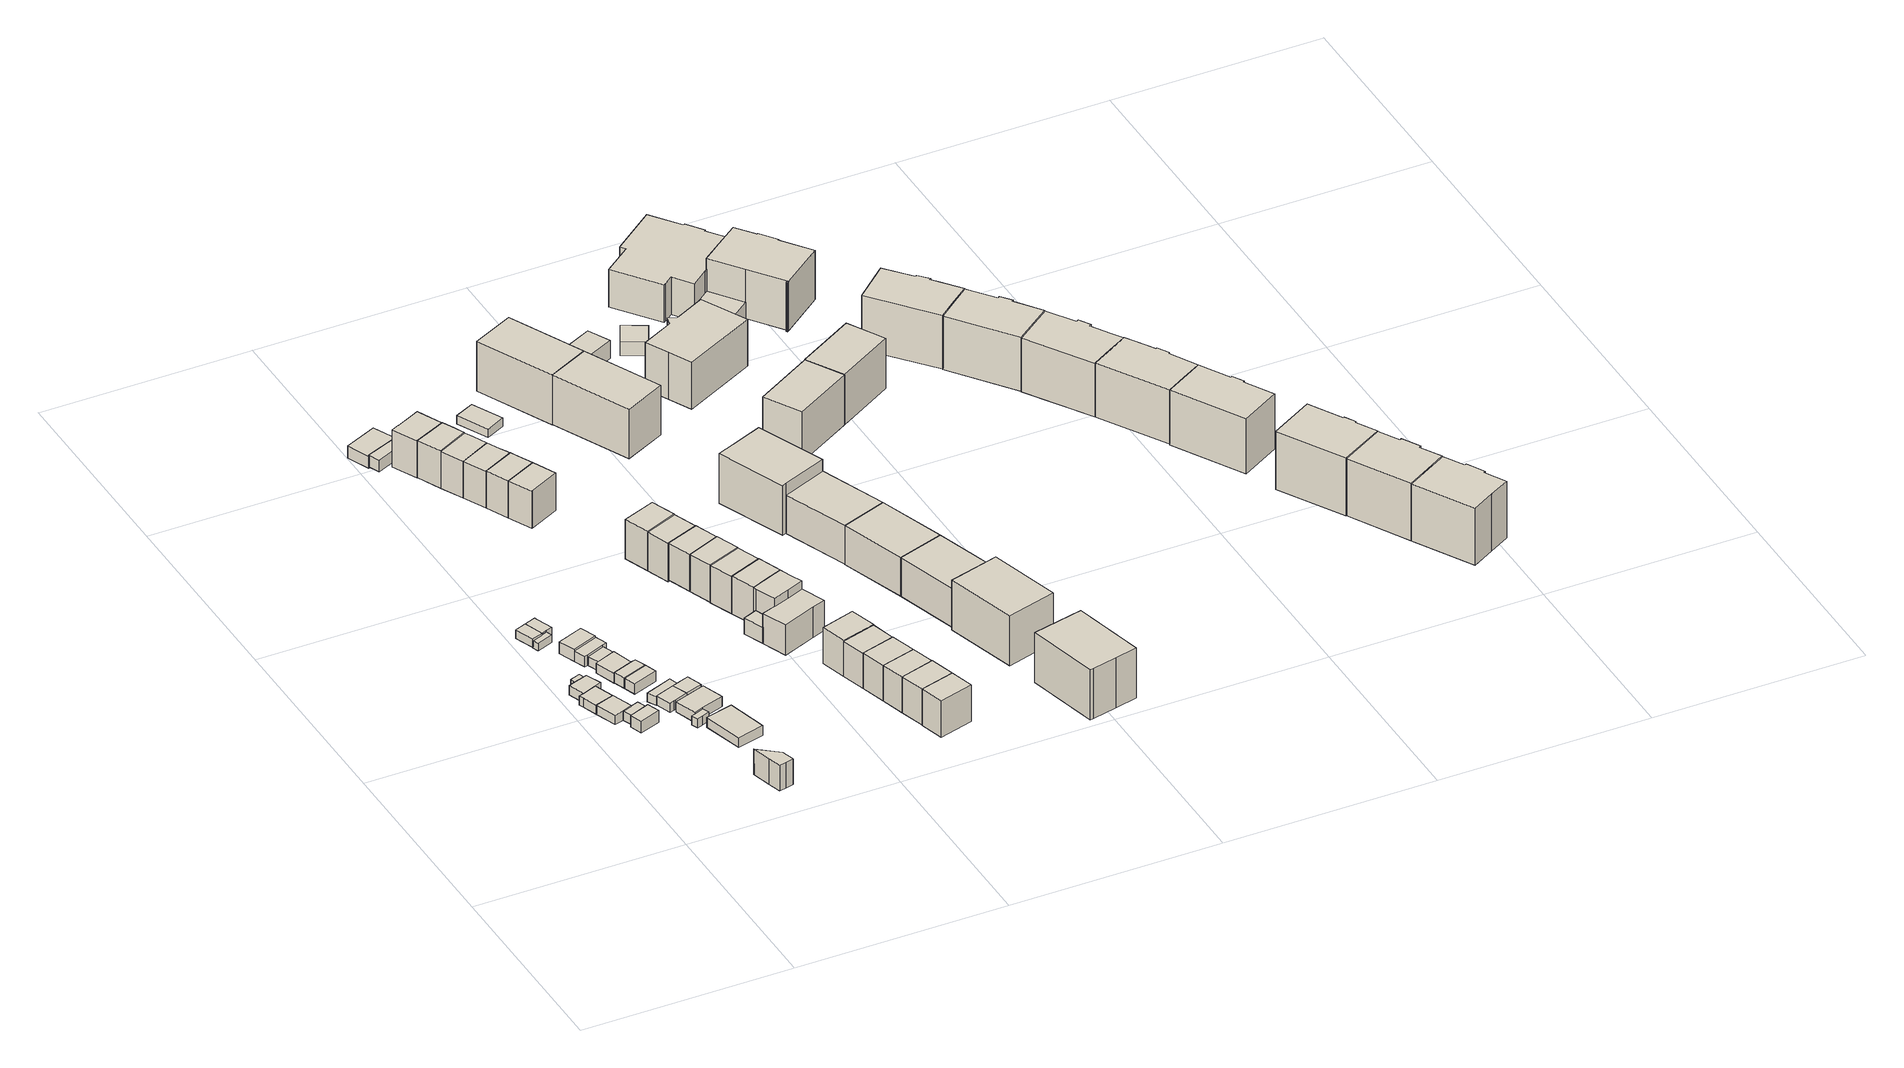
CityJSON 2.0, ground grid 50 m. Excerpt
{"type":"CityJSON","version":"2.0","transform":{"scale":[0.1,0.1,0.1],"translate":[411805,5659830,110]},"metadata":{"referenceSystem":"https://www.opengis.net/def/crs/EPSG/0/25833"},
"CityObjects":{
"building1":{"type":"Building","attributes":{"Gemeindeschluessel":14612000,"Dachtyp_tdc":"tdcPolyFlatRoof","Dachneigung":0,"QualitaetDacherkennung":79,"Geometrietyp2DReferenz":"3000","measuredHeight":2.3,"function":"31001_9998","roofType":"1000"},"geometry":[{"type":"Solid","lod":"1","boundaries":[[[[0,1,2,3,4,5]],[[6,7,8,9,10,11]],[[5,7,6,0]],[[4,8,7,5]],[[3,9,8,4]],[[2,10,9,3]],[[1,11,10,2]],[[0,6,11,1]]]]}]},
"building2":{"type":"Building","attributes":{"Dachtyp_tdc":"tdcPolyFlatRoof","Gemeindeschluessel":14612000,"Dachneigung":3.24,"QualitaetDacherkennung":81,"Geometrietyp2DReferenz":"3000","measuredHeight":2.51,"function":"31001_9998","roofType":"2100"},"geometry":[{"type":"Solid","lod":"1","boundaries":[[[[12,13,14,15,16]],[[17,11,10,18,19]],[[16,11,17,12]],[[15,10,11,16]],[[14,18,10,15]],[[13,19,18,14]],[[12,17,19,13]]]]}]},
"building3":{"type":"Building","attributes":{"Dachtyp_tdc":"tdcPolyFlatRoof","Gemeindeschluessel":14612000,"Dachneigung":0,"QualitaetDacherkennung":82,"Geometrietyp2DReferenz":"3000","measuredHeight":2.42,"function":"31001_9998","roofType":"1000"},"geometry":[{"type":"Solid","lod":"1","boundaries":[[[[4,3,20,21,22,23,24]],[[25,26,27,28,29,30,31]],[[24,26,25,4]],[[23,27,26,24]],[[22,28,27,23]],[[21,29,28,22]],[[20,30,29,21]],[[3,31,30,20]],[[4,25,31,3]]]]}]},
"building4":{"type":"Building","attributes":{"Dachtyp_tdc":"tdcPolyFlatRoof","Gemeindeschluessel":14612000,"Dachneigung":0,"QualitaetDacherkennung":44,"Geometrietyp2DReferenz":"3000","measuredHeight":2.44,"function":"31001_9998","roofType":"1000"},"geometry":[{"type":"Solid","lod":"1","boundaries":[[[[32,33,34,35]],[[36,28,27,37]],[[35,28,36,32]],[[34,27,28,35]],[[33,37,27,34]],[[32,36,37,33]]]]}]},
"building5":{"type":"Building","attributes":{"Dachtyp_tdc":"tdcFreeFormRoof","Gemeindeschluessel":14612000,"Dachneigung":25.44,"QualitaetDacherkennung":74,"Geometrietyp2DReferenz":"3000","measuredHeight":3.35,"function":"31001_9998","roofType":"5000"},"geometry":[{"type":"Solid","lod":"1","boundaries":[[[[38,39,40,41,42]],[[43,44,45,46,47]],[[42,44,43,38]],[[41,45,44,42]],[[40,46,45,41]],[[39,47,46,40]],[[38,43,47,39]]]]}]},
"building6":{"type":"Building","attributes":{"Dachtyp_tdc":"tdcPolyFlatRoof","Gemeindeschluessel":14612000,"Dachneigung":6.33,"QualitaetDacherkennung":71,"Geometrietyp2DReferenz":"3000","measuredHeight":2.46,"function":"31001_9998","roofType":"2100"},"geometry":[{"type":"Solid","lod":"1","boundaries":[[[[48,49,50,51,52]],[[44,19,18,53,45]],[[52,19,44,48]],[[51,18,19,52]],[[50,53,18,51]],[[49,45,53,50]],[[48,44,45,49]]]]}]},
"building7":{"type":"Building","attributes":{"Dachtyp_tdc":"tdcPolyFlatRoof","Gemeindeschluessel":14612000,"Dachneigung":2.83,"QualitaetDacherkennung":73,"Geometrietyp2DReferenz":"3000","measuredHeight":2.38,"function":"31001_9998","roofType":"2100"},"geometry":[{"type":"Solid","lod":"1","boundaries":[[[[54,55,56,57]],[[58,59,60,61]],[[57,59,58,54]],[[56,60,59,57]],[[55,61,60,56]],[[54,58,61,55]]]]}]},
"building8":{"type":"Building","attributes":{"Dachtyp_tdc":"tdcPolyFlatRoof","Gemeindeschluessel":14612000,"Dachneigung":16.93,"QualitaetDacherkennung":83,"Geometrietyp2DReferenz":"3000","measuredHeight":2.1,"function":"31001_9998","roofType":"2100"},"geometry":[{"type":"Solid","lod":"1","boundaries":[[[[62,63,64,65,66]],[[67,68,69,70,71]],[[66,68,67,62]],[[65,69,68,66]],[[64,70,69,65]],[[63,71,70,64]],[[62,67,71,63]]]]}]},
"building9":{"type":"Building","attributes":{"Gemeindeschluessel":14612000,"Geometrietyp2DReferenz":"3000","function":"31001_9998","roofType":"9999"},"children":["building9-1","building9-2"]},
"building9-1":{"type":"BuildingPart","attributes":{"Dachtyp_tdc":"tdcGableRoof","Dachneigung":17.72,"QualitaetDacherkennung":70,"Geometrietyp2DReferenz":"3000","measuredHeight":3.12,"roofType":"3100"},"parents":["building9"],"geometry":[{"type":"Solid","lod":"1","boundaries":[[[[72,73,74,75]],[[76,77,78,79]],[[75,77,76,72]],[[74,78,77,75]],[[73,79,78,74]],[[72,76,79,73]]]]}]},
"building9-2":{"type":"BuildingPart","attributes":{"Dachtyp_tdc":"tdcFreeFormRoof","Dachneigung":61.65,"QualitaetDacherkennung":8,"Geometrietyp2DReferenz":"3000","measuredHeight":8.25,"roofType":"5000"},"parents":["building9"],"geometry":[{"type":"Solid","lod":"1","boundaries":[[[[80,81,82,83,84,85]],[[86,87,76,79,88,89]],[[85,87,86,80]],[[84,76,87,85]],[[83,79,76,84]],[[82,88,79,83]],[[81,89,88,82]],[[80,86,89,81]]]]}]},
"building10":{"type":"Building","attributes":{"Dachtyp_tdc":"tdcPolyFlatRoof","Gemeindeschluessel":14612000,"Dachneigung":2.72,"QualitaetDacherkennung":81,"Geometrietyp2DReferenz":"3000","measuredHeight":2.48,"function":"31001_9998","roofType":"2100"},"geometry":[{"type":"Solid","lod":"1","boundaries":[[[[55,90,91,92,93,56]],[[69,94,95,96,97,70]],[[56,94,69,55]],[[93,95,94,56]],[[92,96,95,93]],[[91,97,96,92]],[[90,70,97,91]],[[55,69,70,90]]]]}]},
"building11":{"type":"Building","attributes":{"Dachtyp_tdc":"tdcPolyFlatRoof","Gemeindeschluessel":14612000,"Dachneigung":10.12,"QualitaetDacherkennung":76,"Geometrietyp2DReferenz":"3000","measuredHeight":3.39,"function":"31001_9998","roofType":"2100"},"geometry":[{"type":"Solid","lod":"1","boundaries":[[[[98,99,100,101]],[[102,103,104,105]],[[101,103,102,98]],[[100,104,103,101]],[[99,105,104,100]],[[98,102,105,99]]]]}]},
"building12":{"type":"Building","attributes":{"Dachtyp_tdc":"tdcPolyFlatRoof","Gemeindeschluessel":14612000,"Dachneigung":2.9,"QualitaetDacherkennung":80,"Geometrietyp2DReferenz":"3000","measuredHeight":2.64,"function":"31001_9998","roofType":"2100"},"geometry":[{"type":"Solid","lod":"1","boundaries":[[[[106,107,108,109,110]],[[111,112,113,114,115]],[[110,112,111,106]],[[109,113,112,110]],[[108,114,113,109]],[[107,115,114,108]],[[106,111,115,107]]]]}]},
"building13":{"type":"Building","attributes":{"Dachtyp_tdc":"tdcPolyFlatRoof","Gemeindeschluessel":14612000,"Dachneigung":10.43,"QualitaetDacherkennung":77,"Geometrietyp2DReferenz":"3000","measuredHeight":3.01,"function":"31001_9998","roofType":"2100"},"geometry":[{"type":"Solid","lod":"1","boundaries":[[[[116,117,118,119,120,121]],[[122,102,105,123,124,125]],[[121,102,122,116]],[[120,105,102,121]],[[119,123,105,120]],[[118,124,123,119]],[[117,125,124,118]],[[116,122,125,117]]]]}]},
"building14":{"type":"Building","attributes":{"Dachtyp_tdc":"tdcPolyFlatRoof","Gemeindeschluessel":14612000,"Dachneigung":0,"QualitaetDacherkennung":73,"Geometrietyp2DReferenz":"3000","measuredHeight":2.34,"function":"31001_9998","roofType":"1000"},"geometry":[{"type":"Solid","lod":"1","boundaries":[[[[126,127,128,129]],[[125,124,113,112]],[[129,124,125,126]],[[128,113,124,129]],[[127,112,113,128]],[[126,125,112,127]]]]}]},
"building15":{"type":"Building","attributes":{"Dachtyp_tdc":"tdcPolyFlatRoof","Gemeindeschluessel":14612000,"Dachneigung":5.3,"QualitaetDacherkennung":53,"Geometrietyp2DReferenz":"3000","measuredHeight":2.52,"function":"31001_9998","roofType":"2100"},"geometry":[{"type":"Solid","lod":"1","boundaries":[[[[130,131,132,133,134,135]],[[136,137,138,139,140,141]],[[135,137,136,130]],[[134,138,137,135]],[[133,139,138,134]],[[132,140,139,133]],[[131,141,140,132]],[[130,136,141,131]]]]}]},
"building16":{"type":"Building","attributes":{"Dachtyp_tdc":"tdcPolyFlatRoof","Gemeindeschluessel":14612000,"Dachneigung":4.08,"QualitaetDacherkennung":77,"Geometrietyp2DReferenz":"3000","measuredHeight":2.7,"function":"31001_9998","roofType":"2100"},"geometry":[{"type":"Solid","lod":"1","boundaries":[[[[142,143,144,145,146]],[[147,148,149,150,151]],[[146,148,147,142]],[[145,149,148,146]],[[144,150,149,145]],[[143,151,150,144]],[[142,147,151,143]]]]}]},
"building17":{"type":"Building","attributes":{"Dachtyp_tdc":"tdcPolyFlatRoof","Gemeindeschluessel":14612000,"Dachneigung":3.4,"QualitaetDacherkennung":80,"Geometrietyp2DReferenz":"3000","measuredHeight":2.5,"function":"31001_9998","roofType":"2100"},"geometry":[{"type":"Solid","lod":"1","boundaries":[[[[152,153,154,155,156,157,158]],[[159,160,161,162,163,164,165]],[[158,160,159,152]],[[157,161,160,158]],[[156,162,161,157]],[[155,163,162,156]],[[154,164,163,155]],[[153,165,164,154]],[[152,159,165,153]]]]}]},
"building18":{"type":"Building","attributes":{"Dachtyp_tdc":"tdcPolyFlatRoof","Gemeindeschluessel":14612000,"Dachneigung":4.18,"QualitaetDacherkennung":78,"Geometrietyp2DReferenz":"3000","measuredHeight":2.71,"function":"31001_9998","roofType":"2100"},"geometry":[{"type":"Solid","lod":"1","boundaries":[[[[166,167,143,142]],[[168,147,151,169]],[[142,147,168,166]],[[143,151,147,142]],[[167,169,151,143]],[[166,168,169,167]]]]}]},
"building19":{"type":"Building","attributes":{"Dachtyp_tdc":"tdcPolyFlatRoof","Gemeindeschluessel":14612000,"Dachneigung":4.4,"QualitaetDacherkennung":70,"Geometrietyp2DReferenz":"3000","measuredHeight":2.24,"function":"31001_9998","roofType":"2100"},"geometry":[{"type":"Solid","lod":"1","boundaries":[[[[170,171,172,173,174,175]],[[176,177,178,179,180,181]],[[175,177,176,170]],[[174,178,177,175]],[[173,179,178,174]],[[172,180,179,173]],[[171,181,180,172]],[[170,176,181,171]]]]}]},
"building20":{"type":"Building","attributes":{"Dachtyp_tdc":"tdcPolyFlatRoof","Gemeindeschluessel":14612000,"Dachneigung":0,"QualitaetDacherkennung":82,"Geometrietyp2DReferenz":"3000","measuredHeight":2.59,"function":"31001_9998","roofType":"1000"},"geometry":[{"type":"Solid","lod":"1","boundaries":[[[[182,183,184,185,186]],[[138,187,188,189,139]],[[186,187,138,182]],[[185,188,187,186]],[[184,189,188,185]],[[183,139,189,184]],[[182,138,139,183]]]]}]},
"building21":{"type":"Building","attributes":{"Dachtyp_tdc":"tdcPolyFlatRoof","Gemeindeschluessel":14612000,"Dachneigung":2.84,"QualitaetDacherkennung":66,"Geometrietyp2DReferenz":"3000","measuredHeight":2.63,"function":"31001_9998","roofType":"2100"},"geometry":[{"type":"Solid","lod":"1","boundaries":[[[[190,191,192,193]],[[194,195,196,197]],[[193,195,194,190]],[[192,196,195,193]],[[191,197,196,192]],[[190,194,197,191]]]]}]},
"building22":{"type":"Building","attributes":{"Dachtyp_tdc":"tdcPolyFlatRoof","Gemeindeschluessel":14612000,"Dachneigung":0,"QualitaetDacherkennung":77,"Geometrietyp2DReferenz":"3000","measuredHeight":2.41,"function":"31001_9998","roofType":"1000"},"geometry":[{"type":"Solid","lod":"1","boundaries":[[[[154,198,199,200,155]],[[201,181,180,202,203]],[[155,181,201,154]],[[200,180,181,155]],[[199,202,180,200]],[[198,203,202,199]],[[154,201,203,198]]]]}]},
"building23":{"type":"Building","attributes":{"Dachtyp_tdc":"tdcGableRoof","Gemeindeschluessel":14612000,"Dachneigung":14.83,"QualitaetDacherkennung":75,"Geometrietyp2DReferenz":"3000","measuredHeight":3.52,"function":"31001_9998","roofType":"3100"},"geometry":[{"type":"Solid","lod":"1","boundaries":[[[[204,205,206,207]],[[208,209,210,211]],[[207,209,208,204]],[[206,210,209,207]],[[205,211,210,206]],[[204,208,211,205]]]]}]},
"building24":{"type":"Building","attributes":{"Dachtyp_tdc":"tdcPolyFlatRoof","Gemeindeschluessel":14612000,"Dachneigung":4.14,"QualitaetDacherkennung":67,"Geometrietyp2DReferenz":"3000","measuredHeight":3.41,"function":"31001_9998","roofType":"2100"},"geometry":[{"type":"Solid","lod":"1","boundaries":[[[[212,213,214,215,216,217,218]],[[219,220,221,222,223,224,225]],[[218,220,219,212]],[[217,221,220,218]],[[216,222,221,217]],[[215,223,222,216]],[[214,224,223,215]],[[213,225,224,214]],[[212,219,225,213]]]]}]},
"building25":{"type":"Building","attributes":{"Gemeindeschluessel":14612000,"Geometrietyp2DReferenz":"3000","function":"31001_9998","roofType":"9999"},"children":["building25-1","building25-2"]},
"building25-1":{"type":"BuildingPart","attributes":{"Dachtyp_tdc":"tdcFreeFormRoof","Dachneigung":25.72,"QualitaetDacherkennung":14,"Geometrietyp2DReferenz":"3000","measuredHeight":7.42,"roofType":"5000"},"parents":["building25"],"geometry":[{"type":"Solid","lod":"1","boundaries":[[[[226,227,228,229,230,231]],[[232,233,234,235,236,237]],[[231,233,232,226]],[[230,234,233,231]],[[229,235,234,230]],[[228,236,235,229]],[[227,237,236,228]],[[226,232,237,227]]]]}]},
"building25-2":{"type":"BuildingPart","attributes":{"Dachtyp_tdc":"tdcHipAndGableRoof","Dachneigung":48.18,"QualitaetDacherkennung":65,"Geometrietyp2DReferenz":"3000","measuredHeight":11.93,"roofType":"5000"},"parents":["building25"],"geometry":[{"type":"Solid","lod":"1","boundaries":[[[[238,239,240,241,242,243,244,245]],[[246,247,232,237,236,248,249,250]],[[245,247,246,238]],[[244,232,247,245]],[[243,237,232,244]],[[242,236,237,243]],[[241,248,236,242]],[[240,249,248,241]],[[239,250,249,240]],[[238,246,250,239]]]]}]},
"building26":{"type":"Building","attributes":{"Dachtyp_tdc":"tdcFreeFormRoof","Gemeindeschluessel":14612000,"Dachneigung":48.77,"QualitaetDacherkennung":70,"Geometrietyp2DReferenz":"3000","measuredHeight":11.94,"function":"31001_9998","roofType":"5000"},"geometry":[{"type":"Solid","lod":"1","boundaries":[[[[251,252,253,254,255,256]],[[257,258,259,260,261,262]],[[256,258,257,251]],[[255,259,258,256]],[[254,260,259,255]],[[253,261,260,254]],[[252,262,261,253]],[[251,257,262,252]]]]}]},
"building27":{"type":"Building","attributes":{"Dachtyp_tdc":"tdcFreeFormRoof","Gemeindeschluessel":14612000,"Dachneigung":48.23,"QualitaetDacherkennung":67,"Geometrietyp2DReferenz":"3000","measuredHeight":11.87,"function":"31001_9998","roofType":"5000"},"geometry":[{"type":"Solid","lod":"1","boundaries":[[[[263,264,265,266,267,268]],[[257,262,269,270,271,272]],[[268,262,257,263]],[[267,269,262,268]],[[266,270,269,267]],[[265,271,270,266]],[[264,272,271,265]],[[263,257,272,264]]]]}]},
"building28":{"type":"Building","attributes":{"Dachtyp_tdc":"tdcFreeFormRoof","Gemeindeschluessel":14612000,"Dachneigung":48.21,"QualitaetDacherkennung":68,"Geometrietyp2DReferenz":"3000","measuredHeight":11.92,"function":"31001_9998","roofType":"5000"},"geometry":[{"type":"Solid","lod":"1","boundaries":[[[[264,273,274,275,276,265]],[[272,271,277,278,279,280]],[[265,271,272,264]],[[276,277,271,265]],[[275,278,277,276]],[[274,279,278,275]],[[273,280,279,274]],[[264,272,280,273]]]]}]},
"building29":{"type":"Building","attributes":{"Dachtyp_tdc":"tdcFreeFormRoof","Gemeindeschluessel":14612000,"Dachneigung":47.78,"QualitaetDacherkennung":70,"Geometrietyp2DReferenz":"3000","measuredHeight":11.92,"function":"31001_9998","roofType":"5000"},"geometry":[{"type":"Solid","lod":"1","boundaries":[[[[281,282,283,284,285,286]],[[287,280,279,288,289,290]],[[286,280,287,281]],[[285,279,280,286]],[[284,288,279,285]],[[283,289,288,284]],[[282,290,289,283]],[[281,287,290,282]]]]}]},
"building30":{"type":"Building","attributes":{"Dachtyp_tdc":"tdcFreeFormRoof","Gemeindeschluessel":14612000,"Dachneigung":46.97,"QualitaetDacherkennung":72,"Geometrietyp2DReferenz":"3000","measuredHeight":11.87,"function":"31001_9998","roofType":"5000"},"geometry":[{"type":"Solid","lod":"1","boundaries":[[[[281,291,292,293,282]],[[287,290,294,295,296]],[[282,290,287,281]],[[293,294,290,282]],[[292,295,294,293]],[[291,296,295,292]],[[281,287,296,291]]]]}]},
"building31":{"type":"Building","attributes":{"Dachtyp_tdc":"tdcHipAndGableRoof","Gemeindeschluessel":14612000,"Dachneigung":46.77,"QualitaetDacherkennung":71,"Geometrietyp2DReferenz":"3000","measuredHeight":12.41,"function":"31001_9998","roofType":"5000"},"geometry":[{"type":"Solid","lod":"1","boundaries":[[[[297,298,299,300]],[[301,302,303,304]],[[300,302,301,297]],[[299,303,302,300]],[[298,304,303,299]],[[297,301,304,298]]]]}]},
"building32":{"type":"Building","attributes":{"Dachtyp_tdc":"tdcGableRoof","Gemeindeschluessel":14612000,"Dachneigung":47.16,"QualitaetDacherkennung":69,"Geometrietyp2DReferenz":"3000","measuredHeight":12.38,"function":"31001_9998","roofType":"3100"},"geometry":[{"type":"Solid","lod":"1","boundaries":[[[[305,306,307,308]],[[304,309,310,301]],[[308,309,304,305]],[[307,310,309,308]],[[306,301,310,307]],[[305,304,301,306]]]]}]},
"building33":{"type":"Building","attributes":{"Dachtyp_tdc":"tdcGableRoof","Gemeindeschluessel":14612000,"Dachneigung":47.44,"QualitaetDacherkennung":72,"Geometrietyp2DReferenz":"3000","measuredHeight":11.81,"function":"31001_9998","roofType":"3100"},"geometry":[{"type":"Solid","lod":"1","boundaries":[[[[311,312,313,314]],[[315,316,317,318]],[[314,316,315,311]],[[313,317,316,314]],[[312,318,317,313]],[[311,315,318,312]]]]}]},
"building34":{"type":"Building","attributes":{"Gemeindeschluessel":14612000,"Geometrietyp2DReferenz":"3000","function":"31001_9998","roofType":"9999"},"children":["building34-1","building34-2"]},
"building34-1":{"type":"BuildingPart","attributes":{"Dachtyp_tdc":"tdcPolyFlatRoof","Dachneigung":7.37,"QualitaetDacherkennung":39,"Geometrietyp2DReferenz":"3000","measuredHeight":4.38,"roofType":"2100"},"parents":["building34"],"geometry":[{"type":"Solid","lod":"1","boundaries":[[[[319,320,321,322]],[[323,324,325,326]],[[322,324,323,319]],[[321,325,324,322]],[[320,326,325,321]],[[319,323,326,320]]]]}]},
"building34-2":{"type":"BuildingPart","attributes":{"Dachtyp_tdc":"tdcGableRoof","Dachneigung":48.3,"QualitaetDacherkennung":71,"Geometrietyp2DReferenz":"3000","measuredHeight":12.07,"roofType":"3100"},"parents":["building34"],"geometry":[{"type":"Solid","lod":"1","boundaries":[[[[327,328,329,330,331,332,333,334]],[[335,336,337,338,339,340,323,326]],[[334,335,326,327]],[[333,336,335,334]],[[332,337,336,333]],[[331,338,337,332]],[[330,339,338,331]],[[329,340,339,330]],[[328,323,340,329]],[[327,326,323,328]]]]}]},
"building35":{"type":"Building","attributes":{"Dachtyp_tdc":"tdcGableRoof","Gemeindeschluessel":14612000,"Dachneigung":46.92,"QualitaetDacherkennung":71,"Geometrietyp2DReferenz":"3000","measuredHeight":11.84,"function":"31001_9998","roofType":"3100"},"geometry":[{"type":"Solid","lod":"1","boundaries":[[[[341,342,343,344]],[[345,315,318,346]],[[344,315,345,341]],[[343,318,315,344]],[[342,346,318,343]],[[341,345,346,342]]]]}]},
"building36":{"type":"Building","attributes":{"Dachtyp_tdc":"tdcHipAndGableRoof","Gemeindeschluessel":14612000,"Dachneigung":47.8,"QualitaetDacherkennung":41,"Geometrietyp2DReferenz":"3000","measuredHeight":11.98,"function":"31001_9998","roofType":"5000"},"geometry":[{"type":"Solid","lod":"1","boundaries":[[[[347,348,349,350,351,352]],[[353,354,355,324,323,339]],[[352,354,353,347]],[[351,355,354,352]],[[350,324,355,351]],[[349,323,324,350]],[[348,339,323,349]],[[347,353,339,348]]]]}]},
"building37":{"type":"Building","attributes":{"Dachtyp_tdc":"tdcGableRoof","Gemeindeschluessel":14612000,"Dachneigung":48.86,"QualitaetDacherkennung":67,"Geometrietyp2DReferenz":"3000","measuredHeight":12.01,"function":"31001_9998","roofType":"3100"},"geometry":[{"type":"Solid","lod":"1","boundaries":[[[[356,357,358,359]],[[360,361,362,363]],[[359,361,360,356]],[[358,362,361,359]],[[357,363,362,358]],[[356,360,363,357]]]]}]},
"building38":{"type":"Building","attributes":{"Dachtyp_tdc":"tdcGableRoof","Gemeindeschluessel":14612000,"Dachneigung":48.52,"QualitaetDacherkennung":69,"Geometrietyp2DReferenz":"3000","measuredHeight":12.02,"function":"31001_9998","roofType":"3100"},"geometry":[{"type":"Solid","lod":"1","boundaries":[[[[364,365,334,332]],[[361,366,367,362]],[[332,366,361,364]],[[334,367,366,332]],[[365,362,367,334]],[[364,361,362,365]]]]}]},
"building39":{"type":"Building","attributes":{"Dachtyp_tdc":"tdcGableRoof","Gemeindeschluessel":14612000,"Dachneigung":47.2,"QualitaetDacherkennung":67,"Geometrietyp2DReferenz":"3000","measuredHeight":11.77,"function":"31001_9998","roofType":"3100"},"geometry":[{"type":"Solid","lod":"1","boundaries":[[[[368,369,370,371]],[[372,373,374,375]],[[371,373,372,368]],[[370,374,373,371]],[[369,375,374,370]],[[368,372,375,369]]]]}]},
"building40":{"type":"Building","attributes":{"Dachtyp_tdc":"tdcGableRoof","Gemeindeschluessel":14612000,"Dachneigung":48.81,"QualitaetDacherkennung":66,"Geometrietyp2DReferenz":"3000","measuredHeight":11.88,"function":"31001_9998","roofType":"3100"},"geometry":[{"type":"Solid","lod":"1","boundaries":[[[[376,377,371,370]],[[378,379,380,381]],[[370,379,378,376]],[[371,380,379,370]],[[377,381,380,371]],[[376,378,381,377]]]]}]},
"building41":{"type":"Building","attributes":{"Dachtyp_tdc":"tdcGableRoof","Gemeindeschluessel":14612000,"Dachneigung":48.14,"QualitaetDacherkennung":64,"Geometrietyp2DReferenz":"3000","measuredHeight":11.7,"function":"31001_9998","roofType":"3100"},"geometry":[{"type":"Solid","lod":"1","boundaries":[[[[382,383,384,385]],[[386,378,381,387]],[[385,378,386,382]],[[384,381,378,385]],[[383,387,381,384]],[[382,386,387,383]]]]}]},
"building42":{"type":"Building","attributes":{"Dachtyp_tdc":"tdcGableRoof","Gemeindeschluessel":14612000,"Dachneigung":48.03,"QualitaetDacherkennung":65,"Geometrietyp2DReferenz":"3000","measuredHeight":11.74,"function":"31001_9998","roofType":"3100"},"geometry":[{"type":"Solid","lod":"1","boundaries":[[[[388,389,383,382]],[[390,386,387,391]],[[382,386,390,388]],[[383,387,386,382]],[[389,391,387,383]],[[388,390,391,389]]]]}]},
"building43":{"type":"Building","attributes":{"Dachtyp_tdc":"tdcGableRoof","Gemeindeschluessel":14612000,"Dachneigung":48.49,"QualitaetDacherkennung":62,"Geometrietyp2DReferenz":"3000","measuredHeight":11.78,"function":"31001_9998","roofType":"3100"},"geometry":[{"type":"Solid","lod":"1","boundaries":[[[[392,393,394,395]],[[396,390,391,397]],[[395,390,396,392]],[[394,391,390,395]],[[393,397,391,394]],[[392,396,397,393]]]]}]},
"building44":{"type":"Building","attributes":{"Dachtyp_tdc":"tdcHipAndGableRoof","Gemeindeschluessel":14612000,"Dachneigung":46.21,"QualitaetDacherkennung":65,"Geometrietyp2DReferenz":"3000","measuredHeight":11.77,"function":"31001_9998","roofType":"5000"},"geometry":[{"type":"Solid","lod":"1","boundaries":[[[[398,399,400,401]],[[397,402,403,396]],[[401,402,397,398]],[[400,403,402,401]],[[399,396,403,400]],[[398,397,396,399]]]]}]},
"building45":{"type":"Building","attributes":{"Dachtyp_tdc":"tdcPolyFlatRoof","Gemeindeschluessel":14612000,"Dachneigung":2.68,"QualitaetDacherkennung":57,"Geometrietyp2DReferenz":"3000","measuredHeight":2.21,"function":"31001_9998","roofType":"2100"},"geometry":[{"type":"Solid","lod":"1","boundaries":[[[[404,405,406,407]],[[408,409,410,411]],[[407,409,408,404]],[[406,410,409,407]],[[405,411,410,406]],[[404,408,411,405]]]]}]},
"building46":{"type":"Building","attributes":{"Dachtyp_tdc":"tdcHipAndGableRoof","Gemeindeschluessel":14612000,"Dachneigung":41.44,"QualitaetDacherkennung":68,"Geometrietyp2DReferenz":"3000","measuredHeight":15.04,"function":"31001_9998","roofType":"5000"},"geometry":[{"type":"Solid","lod":"1","boundaries":[[[[412,413,414,415]],[[416,417,418,419]],[[415,417,416,412]],[[414,418,417,415]],[[413,419,418,414]],[[412,416,419,413]]]]}]},
"building47":{"type":"Building","attributes":{"Dachtyp_tdc":"tdcHipAndGableRoof","Gemeindeschluessel":14612000,"Dachneigung":41.61,"QualitaetDacherkennung":70,"Geometrietyp2DReferenz":"3000","measuredHeight":15,"function":"31001_9998","roofType":"5000"},"geometry":[{"type":"Solid","lod":"1","boundaries":[[[[413,412,420,421]],[[422,423,424,425]],[[421,423,422,413]],[[420,424,423,421]],[[412,425,424,420]],[[413,422,425,412]]]]}]},
"building48":{"type":"Building","attributes":{"Gemeindeschluessel":14612000,"Geometrietyp2DReferenz":"3000","function":"31001_9998","roofType":"9999"},"children":["building48-1","building48-2"]},
"building48-1":{"type":"BuildingPart","attributes":{"Dachtyp_tdc":"tdcHipRoof","Dachneigung":41.06,"QualitaetDacherkennung":87,"Geometrietyp2DReferenz":"3000","measuredHeight":15.65,"roofType":"3200"},"parents":["building48"],"geometry":[{"type":"Solid","lod":"1","boundaries":[[[[426,427,428,429,430,431,432]],[[433,434,435,436,437,438,439]],[[432,434,433,426]],[[431,435,434,432]],[[430,436,435,431]],[[429,437,436,430]],[[428,438,437,429]],[[427,439,438,428]],[[426,433,439,427]]]]}]},
"building48-2":{"type":"BuildingPart","attributes":{"Dachtyp_tdc":"tdcPolyFlatRoof","Dachneigung":5.88,"QualitaetDacherkennung":52,"Geometrietyp2DReferenz":"3000","measuredHeight":9.71,"roofType":"2100"},"parents":["building48"],"geometry":[{"type":"Solid","lod":"1","boundaries":[[[[440,441,442,443]],[[436,444,445,437]],[[443,444,436,440]],[[442,445,444,443]],[[441,437,445,442]],[[440,436,437,441]]]]}]},
"building49":{"type":"Building","attributes":{"Dachtyp_tdc":"tdcHipRoof","Gemeindeschluessel":14612000,"Dachneigung":42.31,"QualitaetDacherkennung":69,"Geometrietyp2DReferenz":"3000","measuredHeight":15.67,"function":"31001_9998","roofType":"3200"},"geometry":[{"type":"Solid","lod":"1","boundaries":[[[[446,447,448,449,450,451]],[[452,453,454,455,456,457]],[[451,453,452,446]],[[450,454,453,451]],[[449,455,454,450]],[[448,456,455,449]],[[447,457,456,448]],[[446,452,457,447]]]]}]},
"building50":{"type":"Building","attributes":{"Dachtyp_tdc":"tdcGableRoof","Gemeindeschluessel":14612000,"Dachneigung":40,"QualitaetDacherkennung":82,"Geometrietyp2DReferenz":"3000","measuredHeight":12.35,"function":"31001_9998","roofType":"3100"},"geometry":[{"type":"Solid","lod":"1","boundaries":[[[[458,459,460,461]],[[462,433,439,463]],[[461,433,462,458]],[[460,439,433,461]],[[459,463,439,460]],[[458,462,463,459]]]]}]},
"building51":{"type":"Building","attributes":{"Dachtyp_tdc":"tdcHipRoof","Gemeindeschluessel":14612000,"Dachneigung":41.34,"QualitaetDacherkennung":71,"Geometrietyp2DReferenz":"3000","measuredHeight":15.57,"function":"31001_9998","roofType":"3200"},"geometry":[{"type":"Solid","lod":"1","boundaries":[[[[464,465,466,467,468]],[[469,470,471,472,473]],[[468,470,469,464]],[[467,471,470,468]],[[466,472,471,467]],[[465,473,472,466]],[[464,469,473,465]]]]}]},
"building52":{"type":"Building","attributes":{"Dachtyp_tdc":"tdcGableRoof","Gemeindeschluessel":14612000,"Dachneigung":39.74,"QualitaetDacherkennung":82,"Geometrietyp2DReferenz":"3000","measuredHeight":12.34,"function":"31001_9998","roofType":"3100"},"geometry":[{"type":"Solid","lod":"1","boundaries":[[[[459,458,474,475]],[[476,477,478,479]],[[475,477,476,459]],[[474,478,477,475]],[[458,479,478,474]],[[459,476,479,458]]]]}]},
"building53":{"type":"Building","attributes":{"Dachtyp_tdc":"tdcGableRoof","Gemeindeschluessel":14612000,"Dachneigung":40,"QualitaetDacherkennung":81,"Geometrietyp2DReferenz":"3000","measuredHeight":12.35,"function":"31001_9998","roofType":"3100"},"geometry":[{"type":"Solid","lod":"1","boundaries":[[[[475,474,480,481]],[[477,482,483,478]],[[481,482,477,475]],[[480,483,482,481]],[[474,478,483,480]],[[475,477,478,474]]]]}]},
"building54":{"type":"Building","attributes":{"Dachtyp_tdc":"tdcPolyFlatRoof","Gemeindeschluessel":14612000,"Dachneigung":0,"QualitaetDacherkennung":83,"Geometrietyp2DReferenz":"3000","measuredHeight":4.54,"function":"31001_9998","roofType":"1000"},"geometry":[{"type":"Solid","lod":"1","boundaries":[[[[484,485,486,487,488,489]],[[490,491,492,493,494,495]],[[489,491,490,484]],[[488,492,491,489]],[[487,493,492,488]],[[486,494,493,487]],[[485,495,494,486]],[[484,490,495,485]]]]}]},
"building55":{"type":"Building","attributes":{"Gemeindeschluessel":14612000,"Dachtyp_tdc":"tdcPolyFlatRoof","Dachneigung":0,"QualitaetDacherkennung":65,"Geometrietyp2DReferenz":"3000","measuredHeight":3.35,"function":"31001_9998","roofType":"1000"},"geometry":[{"type":"Solid","lod":"1","boundaries":[[[[496,497,498,499]],[[500,501,502,503]],[[499,501,500,496]],[[498,502,501,499]],[[497,503,502,498]],[[496,500,503,497]]]]}]},
"building56":{"type":"Building","attributes":{"Dachtyp_tdc":"tdcFreeFormRoof","Gemeindeschluessel":14612000,"Dachneigung":40.13,"QualitaetDacherkennung":51,"Geometrietyp2DReferenz":"3000","measuredHeight":15.09,"function":"31001_9998","roofType":"5000"},"geometry":[{"type":"Solid","lod":"1","boundaries":[[[[504,505,506,507,508,509,510,511,512]],[[513,514,515,516,517,518,519,520,521]],[[512,514,513,504]],[[511,515,514,512]],[[510,516,515,511]],[[509,517,516,510]],[[508,518,517,509]],[[507,519,518,508]],[[506,520,519,507]],[[505,521,520,506]],[[504,513,521,505]]]]}]},
"building57":{"type":"Building","attributes":{"Dachtyp_tdc":"tdcGableRoof","Gemeindeschluessel":14612000,"Dachneigung":37.18,"QualitaetDacherkennung":86,"Geometrietyp2DReferenz":"3000","measuredHeight":14.64,"function":"31001_9998","roofType":"3100"},"geometry":[{"type":"Solid","lod":"1","boundaries":[[[[522,523,524,525]],[[526,527,528,529]],[[525,527,526,522]],[[524,528,527,525]],[[523,529,528,524]],[[522,526,529,523]]]]}]},
"building58":{"type":"Building","attributes":{"Dachtyp_tdc":"tdcFreeFormRoof","Gemeindeschluessel":14612000,"Dachneigung":36.19,"QualitaetDacherkennung":26,"Geometrietyp2DReferenz":"3000","measuredHeight":14.79,"function":"31001_9998","roofType":"5000"},"geometry":[{"type":"Solid","lod":"1","boundaries":[[[[530,531,532,533,534,535,536,537,538,539,540,541,542,543]],[[544,545,546,547,548,549,550,551,552,553,554,555,556,557]],[[543,545,544,530]],[[542,546,545,543]],[[541,547,546,542]],[[540,548,547,541]],[[539,549,548,540]],[[538,550,549,539]],[[537,551,550,538]],[[536,552,551,537]],[[535,553,552,536]],[[534,554,553,535]],[[533,555,554,534]],[[532,556,555,533]],[[531,557,556,532]],[[530,544,557,531]]]]}]},
"building59":{"type":"Building","attributes":{"Dachtyp_tdc":"tdcGableRoof","Gemeindeschluessel":14612000,"Dachneigung":37.23,"QualitaetDacherkennung":76,"Geometrietyp2DReferenz":"3000","measuredHeight":14.69,"function":"31001_9998","roofType":"3100"},"geometry":[{"type":"Solid","lod":"1","boundaries":[[[[558,559,560,561]],[[527,562,563,528]],[[561,562,527,558]],[[560,563,562,561]],[[559,528,563,560]],[[558,527,528,559]]]]}]},
"building60":{"type":"Building","attributes":{"Gemeindeschluessel":14612000,"Geometrietyp2DReferenz":"3000","function":"31001_9998","roofType":"9999"},"children":["building60-1","building60-2"]},
"building60-1":{"type":"BuildingPart","attributes":{"Dachtyp_tdc":"tdcPolyFlatRoof","Dachneigung":0,"QualitaetDacherkennung":45,"Geometrietyp2DReferenz":"3000","measuredHeight":4.25,"roofType":"1000"},"parents":["building60"],"geometry":[{"type":"Solid","lod":"1","boundaries":[[[[564,565,566,567,568]],[[569,548,547,570,571]],[[568,548,569,564]],[[567,547,548,568]],[[566,570,547,567]],[[565,571,570,566]],[[564,569,571,565]]]]}]},
"building60-2":{"type":"BuildingPart","attributes":{"Dachtyp_tdc":"tdcHipAndGableRoof","Dachneigung":23.17,"QualitaetDacherkennung":48,"Geometrietyp2DReferenz":"3000","measuredHeight":14.47,"roofType":"5000"},"parents":["building60"],"geometry":[{"type":"Solid","lod":"1","boundaries":[[[[572,573,574,575,576,577,578,579,580,581,582,583,584]],[[585,571,570,586,546,587,588,589,590,591,592,593,594]],[[584,571,585,572]],[[583,570,571,584]],[[582,586,570,583]],[[581,546,586,582]],[[580,587,546,581]],[[579,588,587,580]],[[578,589,588,579]],[[577,590,589,578]],[[576,591,590,577]],[[575,592,591,576]],[[574,593,592,575]],[[573,594,593,574]],[[572,585,594,573]]]]}]},
"building61":{"type":"Building","attributes":{"Dachtyp_tdc":"tdcHipAndGableRoof","Gemeindeschluessel":14612000,"Dachneigung":40.3,"QualitaetDacherkennung":71,"Geometrietyp2DReferenz":"3000","measuredHeight":16.07,"function":"31001_9998","roofType":"5000"},"geometry":[{"type":"Solid","lod":"1","boundaries":[[[[595,596,597,598,599,600,601,602,603,604,605]],[[606,607,608,609,610,611,612,613,614,615,616]],[[605,607,606,595]],[[604,608,607,605]],[[603,609,608,604]],[[602,610,609,603]],[[601,611,610,602]],[[600,612,611,601]],[[599,613,612,600]],[[598,614,613,599]],[[597,615,614,598]],[[596,616,615,597]],[[595,606,616,596]]]]}]},
"building62":{"type":"Building","attributes":{"Dachtyp_tdc":"tdcGableRoof","Gemeindeschluessel":14612000,"Dachneigung":41.08,"QualitaetDacherkennung":69,"Geometrietyp2DReferenz":"3000","measuredHeight":16.17,"function":"31001_9998","roofType":"3100"},"geometry":[{"type":"Solid","lod":"1","boundaries":[[[[617,618,619,620,621,622,623,624,625,626,627]],[[628,629,630,631,632,633,634,635,636,637,638]],[[627,629,628,617]],[[626,630,629,627]],[[625,631,630,626]],[[624,632,631,625]],[[623,633,632,624]],[[622,634,633,623]],[[621,635,634,622]],[[620,636,635,621]],[[619,637,636,620]],[[618,638,637,619]],[[617,628,638,618]]]]}]},
"building63":{"type":"Building","attributes":{"Dachtyp_tdc":"tdcGableRoof","Gemeindeschluessel":14612000,"Dachneigung":41.14,"QualitaetDacherkennung":71,"Geometrietyp2DReferenz":"3000","measuredHeight":16.27,"function":"31001_9998","roofType":"3100"},"geometry":[{"type":"Solid","lod":"1","boundaries":[[[[639,640,641,642,643,644,645,646,647,648,649]],[[650,651,652,653,654,655,656,657,658,659,660]],[[649,651,650,639]],[[648,652,651,649]],[[647,653,652,648]],[[646,654,653,647]],[[645,655,654,646]],[[644,656,655,645]],[[643,657,656,644]],[[642,658,657,643]],[[641,659,658,642]],[[640,660,659,641]],[[639,650,660,640]]]]}]},
"building64":{"type":"Building","attributes":{"Dachtyp_tdc":"tdcGableRoof","Gemeindeschluessel":14612000,"Dachneigung":41.05,"QualitaetDacherkennung":72,"Geometrietyp2DReferenz":"3000","measuredHeight":16.27,"function":"31001_9998","roofType":"3100"},"geometry":[{"type":"Solid","lod":"1","boundaries":[[[[661,662,663,664,665,666,667,668,669,670,671]],[[672,654,673,674,675,676,677,678,679,680,656]],[[671,654,672,661]],[[670,673,654,671]],[[669,674,673,670]],[[668,675,674,669]],[[667,676,675,668]],[[666,677,676,667]],[[665,678,677,666]],[[664,679,678,665]],[[663,680,679,664]],[[662,656,680,663]],[[661,672,656,662]]]]}]},
"building65":{"type":"Building","attributes":{"Dachtyp_tdc":"tdcHipAndGableRoof","Gemeindeschluessel":14612000,"Dachneigung":40.51,"QualitaetDacherkennung":75,"Geometrietyp2DReferenz":"3000","measuredHeight":16.46,"function":"31001_9998","roofType":"5000"},"geometry":[{"type":"Solid","lod":"1","boundaries":[[[[665,664,663,681,682,683,684,685,686]],[[687,688,689,690,691,692,693,694,695]],[[686,688,687,665]],[[685,689,688,686]],[[684,690,689,685]],[[683,691,690,684]],[[682,692,691,683]],[[681,693,692,682]],[[663,694,693,681]],[[664,695,694,663]],[[665,687,695,664]]]]}]},
"building66":{"type":"Building","attributes":{"Dachtyp_tdc":"tdcFreeFormRoof","Gemeindeschluessel":14612000,"Dachneigung":43.91,"QualitaetDacherkennung":68,"Geometrietyp2DReferenz":"3000","measuredHeight":17.71,"function":"31001_9998","roofType":"5000"},"geometry":[{"type":"Solid","lod":"1","boundaries":[[[[696,697,698,699,700,701,702,703]],[[704,705,706,707,708,709,710,711]],[[703,705,704,696]],[[702,706,705,703]],[[701,707,706,702]],[[700,708,707,701]],[[699,709,708,700]],[[698,710,709,699]],[[697,711,710,698]],[[696,704,711,697]]]]}]},
"building67":{"type":"Building","attributes":{"Dachtyp_tdc":"tdcGableRoof","Gemeindeschluessel":14612000,"Dachneigung":44.22,"QualitaetDacherkennung":66,"Geometrietyp2DReferenz":"3000","measuredHeight":17.63,"function":"31001_9998","roofType":"3100"},"geometry":[{"type":"Solid","lod":"1","boundaries":[[[[712,713,714,715,716,717,718,719,720,721]],[[722,723,724,725,726,727,728,729,730,731]],[[721,723,722,712]],[[720,724,723,721]],[[719,725,724,720]],[[718,726,725,719]],[[717,727,726,718]],[[716,728,727,717]],[[715,729,728,716]],[[714,730,729,715]],[[713,731,730,714]],[[712,722,731,713]]]]}]},
"building68":{"type":"Building","attributes":{"Dachtyp_tdc":"tdcGableRoof","Gemeindeschluessel":14612000,"Dachneigung":44.74,"QualitaetDacherkennung":65,"Geometrietyp2DReferenz":"3000","measuredHeight":17.72,"function":"31001_9998","roofType":"3100"},"geometry":[{"type":"Solid","lod":"1","boundaries":[[[[732,733,734,735,736,737,738,739,740,741]],[[742,725,743,744,745,746,747,748,749,727]],[[741,725,742,732]],[[740,743,725,741]],[[739,744,743,740]],[[738,745,744,739]],[[737,746,745,738]],[[736,747,746,737]],[[735,748,747,736]],[[734,749,748,735]],[[733,727,749,734]],[[732,742,727,733]]]]}]}
},
"vertices":[
[29,532,30],[42,496,30],[88,512,30],[71,559,30],[38,546,30],[25,542,30],[29,532,7],[25,542,7],[38,546,7],[71,559,7],[88,512,7],[42,496,7],
[60,445,31],[82,452,31],[106,461,31],[88,512,31],[42,496,31],[60,445,7],[106,461,7],[82,452,7],
[87,565,30],[72,602,30],[64,599,30],[40,591,30],[24,585,30],[38,546,6],[24,585,6],[40,591,6],[64,599,6],[72,602,6],[87,565,6],[71,559,6],
[60,611,31],[36,602,31],[40,591,31],[64,599,31],[60,611,6],[36,602,6],
[85,423,37],[95,393,37],[145,412,37],[134,441,37],[92,425,37],[85,423,7],[92,425,7],[134,441,7],[145,412,7],[95,393,7],
[92,425,30],[134,441,30],[124,468,30],[106,461,30],[82,452,30],[124,468,7],
[34,773,27],[61,783,27],[44,829,27],[17,819,27],[34,773,5],[17,819,5],[44,829,5],[61,783,5],
[39,759,23],[78,773,23],[73,788,23],[61,783,23],[34,773,23],[39,759,4],[34,773,4],[61,783,4],[73,788,4],[78,773,4],
[237,155,33],[285,118,33],[299,122,33],[286,168,33],[237,155,6],[286,168,6],[299,122,6],[285,118,6],
[258,78,71],[276,82,71],[294,87,71],[285,118,71],[237,155,71],[249,109,71],[258,78,6],[249,109,6],[294,87,6],[276,82,6],
[73,788,27],[88,793,27],[74,831,27],[71,839,27],[44,829,4],[71,839,4],[74,831,4],[88,793,4],
[88,690,35],[150,714,35],[135,753,35],[73,729,35],[88,690,5],[73,729,5],[135,753,5],[150,714,5],
[110,632,30],[127,582,30],[178,601,30],[162,653,30],[118,636,30],[110,632,5],[118,636,5],[162,653,5],[178,601,5],[127,582,5],
[99,662,32],[107,664,32],[151,682,32],[161,685,32],[150,714,32],[88,690,32],[99,662,5],[161,685,5],[151,682,5],[107,664,5],
[107,664,28],[118,636,28],[162,653,28],[151,682,28],
[208,357,30],[222,362,30],[240,369,30],[234,385,30],[212,376,30],[202,373,30],[208,357,7],[202,373,7],[212,376,7],[234,385,7],[240,369,7],[222,362,7],
[137,555,32],[197,577,32],[187,604,32],[178,601,32],[127,582,32],[137,555,6],[127,582,6],[178,601,6],[187,604,6],[197,577,6],
[192,436,31],[197,437,31],[229,449,31],[215,486,31],[177,472,31],[169,469,31],[182,432,31],[192,436,7],[182,432,7],[169,469,7],[177,472,7],[215,486,7],[229,449,7],[197,437,7],
[147,526,32],[207,548,32],[147,526,6],[207,548,6],
[177,472,28],[215,486,28],[230,491,28],[223,515,28],[158,490,28],[169,469,28],[177,472,6],[169,469,6],[158,490,6],[223,515,6],[230,491,6],[215,486,6],
[212,376,33],[234,385,33],[288,403,33],[270,455,33],[194,429,33],[194,429,7],[270,455,7],[288,403,7],
[227,352,31],[253,256,31],[317,273,31],[292,369,31],[227,352,6],[292,369,6],[317,273,6],[253,256,6],
[270,464,31],[257,501,31],[230,491,31],[229,449,6],[257,501,6],[270,464,6],
[1,1563,32],[24,1510,32],[104,1542,32],[78,1597,32],[1,1563,1],[78,1597,1],[104,1542,1],[24,1510,1],
[80,1506,35],[126,1523,35],[116,1547,35],[104,1542,35],[24,1510,35],[35,1483,35],[81,1504,35],[80,1506,5],[81,1504,5],[35,1483,5],[24,1510,5],[104,1542,5],[116,1547,5],[126,1523,5],
[85,1495,79],[85,1494,79],[129,1515,79],[126,1523,79],[80,1506,79],[81,1504,79],[85,1495,6],[81,1504,6],[80,1506,6],[126,1523,6],[129,1515,6],[85,1494,6],
[95,1427,101],[131,1443,101],[170,1461,101],[142,1521,101],[129,1515,101],[85,1494,101],[85,1495,101],[66,1486,101],[95,1427,6],[66,1486,6],[142,1521,6],[170,1461,6],[131,1443,6],
[121,1371,102],[195,1408,102],[190,1419,102],[183,1434,102],[170,1461,102],[95,1427,102],[121,1371,7],[95,1427,7],[170,1461,7],[183,1434,7],[190,1419,7],[195,1408,7],
[121,1371,101],[147,1318,101],[221,1355,101],[205,1389,101],[198,1403,101],[195,1408,101],[198,1403,7],[205,1389,7],[221,1355,7],[147,1318,7],
[173,1264,101],[248,1300,101],[243,1310,101],[235,1325,101],[235,1325,7],[243,1310,7],[248,1300,7],[173,1264,7],
[198,1211,102],[273,1247,102],[257,1280,102],[251,1293,102],[248,1300,102],[173,1264,102],[198,1211,7],[251,1293,7],[257,1280,7],[273,1247,7],
[225,1155,102],[226,1156,102],[299,1191,102],[299,1191,7],[226,1156,7],[225,1155,7],
[375,918,101],[453,949,101],[431,1008,101],[353,978,101],[375,918,1],[353,978,1],[431,1008,1],[453,949,1],
[453,949,100],[375,918,100],[395,862,100],[474,892,100],[474,892,1],[395,862,1],
[416,804,101],[495,836,101],[474,892,101],[395,862,101],[416,804,7],[395,862,7],[474,892,7],[495,836,7],
[501,582,46],[482,631,46],[449,618,46],[468,570,46],[501,582,5],[468,570,5],[449,618,5],[482,631,5],
[482,631,102],[501,582,102],[541,597,102],[580,613,102],[567,644,102],[558,668,102],[519,653,102],[480,637,102],[480,637,5],[519,653,5],[558,668,5],[567,644,5],[580,613,5],[541,597,5],
[436,750,102],[516,781,102],[495,836,102],[416,804,102],[436,750,7],[516,781,7],
[603,554,82],[580,613,82],[501,582,82],[468,570,82],[491,511,82],[572,543,82],[603,554,5],[572,543,5],[491,511,5],
[516,781,101],[436,750,101],[458,694,101],[537,725,101],[516,781,6],[537,725,6],[458,694,6],[436,750,6],
[537,725,102],[458,694,102],[558,668,6],[480,637,6],
[645,97,100],[727,121,100],[711,177,100],[629,154,100],[645,97,7],[629,154,7],[711,177,7],[727,121,7],
[694,236,100],[612,212,100],[694,236,8],[711,177,8],[629,154,8],[612,212,8],
[678,291,99],[596,268,99],[612,212,99],[694,236,99],[678,291,8],[596,268,8],
[660,350,99],[579,327,99],[660,350,8],[579,327,8],
[644,408,98],[562,384,98],[579,327,98],[660,350,98],[644,408,8],[562,384,8],
[562,384,100],[644,408,100],[626,470,100],[545,445,100],[545,445,8],[626,470,8],
[332,1501,37],[296,1574,37],[250,1552,37],[286,1478,37],[332,1501,16],[286,1478,16],[250,1552,16],[296,1574,16],
[427,1462,141],[525,1509,141],[440,1688,141],[342,1641,141],[427,1462,14],[342,1641,14],[440,1688,14],[525,1509,14],
[514,1279,141],[612,1326,141],[525,1509,15],[612,1326,15],[514,1279,15],[427,1462,15],
[687,897,137],[794,940,137],[728,1103,137],[690,1088,137],[653,1073,137],[612,1057,137],[678,893,137],[687,897,10],[678,893,10],[612,1057,10],[653,1073,10],[690,1088,10],[728,1103,10],[794,940,10],
[653,1073,106],[690,1088,106],[683,1106,106],[646,1091,106],[646,1091,10],[683,1106,10],
[1015,25,137],[1070,38,137],[1028,211,137],[906,183,137],[948,10,137],[958,12,137],[1015,25,10],[958,12,10],[948,10,10],[906,183,10],[1028,211,10],[1070,38,10],
[746,743,108],[855,782,108],[794,940,108],[687,897,108],[746,743,10],[855,782,10],
[1006,294,137],[958,464,137],[846,432,137],[838,430,137],[887,260,137],[1006,294,10],[887,260,10],[838,430,10],[846,432,10],[958,464,10],
[799,588,108],[908,623,108],[855,782,9],[908,623,9],[799,588,9],[746,743,9],
[846,432,108],[958,464,108],[958,464,9],[846,432,9],
[564,1586,57],[570,1589,57],[645,1624,57],[619,1677,57],[554,1646,57],[540,1640,57],[564,1586,11],[540,1640,11],[554,1646,11],[619,1677,11],[645,1624,11],[570,1589,11],
[714,1583,57],[741,1636,57],[688,1664,57],[661,1610,57],[714,1583,23],[661,1610,23],[688,1664,23],[741,1636,23],
[735,1540,139],[730,1519,139],[654,1481,139],[681,1427,139],[708,1373,139],[882,1460,139],[855,1514,139],[828,1568,139],[756,1532,139],[735,1540,20],[756,1532,20],[828,1568,20],[855,1514,20],[882,1460,20],[708,1373,20],[681,1427,20],[654,1481,20],[730,1519,20],
[785,1198,137],[834,1112,137],[973,1192,137],[924,1278,137],[785,1198,10],[924,1278,10],[973,1192,10],[834,1112,10],
[959,1806,124],[930,1845,124],[927,1843,124],[875,1911,124],[772,1832,124],[781,1820,124],[715,1770,124],[793,1668,124],[798,1672,124],[819,1687,124],[852,1643,124],[892,1674,124],[996,1752,124],[956,1804,124],[959,1806,28],[956,1804,28],[996,1752,28],[892,1674,28],[852,1643,28],[819,1687,28],[798,1672,28],[793,1668,28],[715,1770,28],[781,1820,28],[772,1832,28],[875,1911,28],[927,1843,28],[930,1845,28],
[924,1278,138],[973,1192,138],[1109,1270,138],[1060,1356,138],[1060,1356,10],[1109,1270,10],
[907,1570,70],[951,1604,70],[896,1677,70],[892,1674,70],[852,1643,70],[907,1570,28],[896,1677,28],[951,1604,28],
[1009,1528,153],[1005,1525,153],[1007,1522,153],[1011,1525,153],[1111,1601,153],[1059,1669,153],[1062,1671,153],[1032,1710,153],[1030,1708,153],[996,1752,153],[942,1712,153],[896,1677,153],[951,1604,153],[1009,1528,28],[942,1712,28],[1030,1708,28],[1032,1710,28],[1062,1671,28],[1059,1669,28],[1111,1601,28],[1011,1525,28],[1007,1522,28],[1005,1525,28],
[1281,1404,151],[1260,1428,151],[1257,1425,151],[1205,1485,151],[1200,1480,151],[1125,1414,151],[1244,1274,151],[1288,1309,151],[1328,1340,151],[1290,1387,151],[1278,1402,151],[1281,1404,14],[1278,1402,14],[1290,1387,14],[1328,1340,14],[1288,1309,14],[1244,1274,14],[1125,1414,14],[1200,1480,14],[1205,1485,14],[1257,1425,14],[1260,1428,14],
[1376,1280,150],[1341,1324,150],[1328,1340,150],[1289,1309,150],[1244,1274,150],[1354,1130,150],[1401,1165,150],[1442,1195,150],[1396,1256,150],[1400,1258,150],[1380,1283,150],[1376,1280,13],[1380,1283,13],[1400,1258,13],[1396,1256,13],[1442,1195,13],[1401,1165,13],[1354,1130,13],[1244,1274,13],[1289,1309,13],[1328,1340,13],[1341,1324,13],
[1489,1135,149],[1484,1132,149],[1442,1195,149],[1401,1165,149],[1354,1130,149],[1450,979,149],[1501,1008,149],[1545,1034,149],[1528,1061,149],[1501,1104,149],[1506,1107,149],[1489,1135,12],[1506,1107,12],[1501,1104,12],[1528,1061,12],[1545,1034,12],[1501,1008,12],[1450,979,12],[1354,1130,12],[1401,1165,12],[1442,1195,12],[1484,1132,12],
[1500,1008,150],[1450,979,150],[1544,822,150],[1593,850,150],[1638,876,150],[1602,941,150],[1605,943,150],[1589,970,150],[1586,968,150],[1573,990,150],[1545,1034,150],[1500,1008,12],[1573,990,12],[1586,968,12],[1589,970,12],[1605,943,12],[1602,941,12],[1638,876,12],[1593,850,12],[1544,822,12],
[1639,656,150],[1733,710,150],[1694,779,150],[1697,781,150],[1682,807,150],[1679,805,150],[1638,876,10],[1679,805,10],[1682,807,10],[1697,781,10],[1694,779,10],[1733,710,10],[1639,656,10],[1544,822,10],[1593,850,10],
[1835,538,156],[1820,563,156],[1818,561,156],[1773,640,156],[1670,581,156],[1758,429,156],[1860,487,156],[1832,536,156],[1835,538,8],[1832,536,8],[1860,487,8],[1758,429,8],[1670,581,8],[1773,640,8],[1818,561,8],[1820,563,8],
[1892,441,155],[1888,438,155],[1860,487,155],[1811,459,155],[1758,429,155],[1837,287,155],[1891,318,155],[1940,346,155],[1911,396,155],[1916,399,155],[1892,441,9],[1916,399,9],[1911,396,9],[1940,346,9],[1891,318,9],[1837,287,9],[1758,429,9],[1811,459,9],[1860,487,9],[1888,438,9],
[1892,318,154],[1837,287,154],[1916,148,154],[1971,179,154],[2019,206,154],[1991,256,154],[1995,258,154],[1972,300,154],[1968,298,154],[1940,346,154],[1892,318,9],[1968,298,9],[1972,300,9],[1995,258,9],[1991,256,9],[2019,206,9],[1971,179,9],[1916,148,9]
]}
